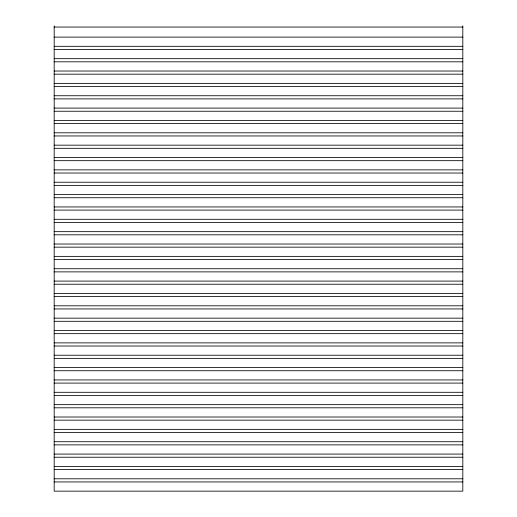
<?xml version="1.0" encoding="UTF-8"?>
<svg xmlns="http://www.w3.org/2000/svg" width="517" height="517" viewBox="0 0 517 517"><rect width="100%" height="100%" fill="white"/><g stroke="black" fill="none" stroke-linecap="round" stroke-linejoin="round"><path stroke-width="0.78" d="M54.182 27.058L462.818 27.058M54.182 37.108L462.818 37.108M54.182 46.317L462.818 46.317M54.182 49.464L462.818 49.464M54.182 58.673L462.818 58.673M54.182 61.82L462.818 61.82M54.182 71.029L462.818 71.029M54.182 74.177L462.818 74.177M54.182 83.386L462.818 83.386M54.182 86.533L462.818 86.533M54.182 95.742L462.818 95.742M54.182 98.889L462.818 98.889M54.182 108.098L462.818 108.098M54.182 111.245L462.818 111.245M54.182 120.455L462.818 120.455M54.182 123.602L462.818 123.602M54.182 132.811L462.818 132.811M54.182 135.958L462.818 135.958M54.182 145.167L462.818 145.167M54.182 148.314L462.818 148.314M54.182 157.523L462.818 157.523M54.182 160.671L462.818 160.671M54.182 169.88L462.818 169.88M54.182 173.027L462.818 173.027M54.182 182.236L462.818 182.236M54.182 185.383L462.818 185.383M54.182 194.592L462.818 194.592M54.182 197.74L462.818 197.74M54.182 206.949L462.818 206.949M54.182 210.096L462.818 210.096M54.182 219.305L462.818 219.305M54.182 222.452L462.818 222.452M54.182 231.661L462.818 231.661M54.182 234.808L462.818 234.808M54.182 244.018L462.818 244.018M54.182 247.165L462.818 247.165M54.182 256.374L462.818 256.374M54.182 259.521L462.818 259.521M54.182 268.73L462.818 268.73M54.182 271.877L462.818 271.877M54.182 281.086L462.818 281.086M54.182 284.234L462.818 284.234M54.182 293.443L462.818 293.443M54.182 296.59L462.818 296.59M54.182 305.799L462.818 305.799M54.182 308.946L462.818 308.946M54.182 318.155L462.818 318.155M54.182 321.303L462.818 321.303M54.182 330.518L462.818 330.518M54.182 333.659L462.818 333.659M54.182 342.874L462.818 342.874M54.182 346.015L462.818 346.015M54.182 355.231L462.818 355.231M54.182 358.371L462.818 358.371M54.182 367.587L462.818 367.587M54.182 370.734L462.818 370.734M54.182 379.943L462.818 379.943M54.182 383.091L462.818 383.091M54.182 392.3L462.818 392.3M54.182 395.447L462.818 395.447M54.182 404.656L462.818 404.656M54.182 407.803L462.818 407.803M54.182 417.012L462.818 417.012M54.182 420.159L462.818 420.159M54.182 429.368L462.818 429.368M54.182 432.516L462.818 432.516M54.182 441.725L462.818 441.725M54.182 444.872L462.818 444.872M54.182 454.081L462.818 454.081M54.182 457.228L462.818 457.228M54.182 466.437L462.818 466.437M54.182 469.585L462.818 469.585M54.182 478.794L462.818 478.794M54.182 481.941L462.818 481.941M462.818 25.85L462.818 491.15L54.182 491.15L54.182 25.85"/></g></svg>
